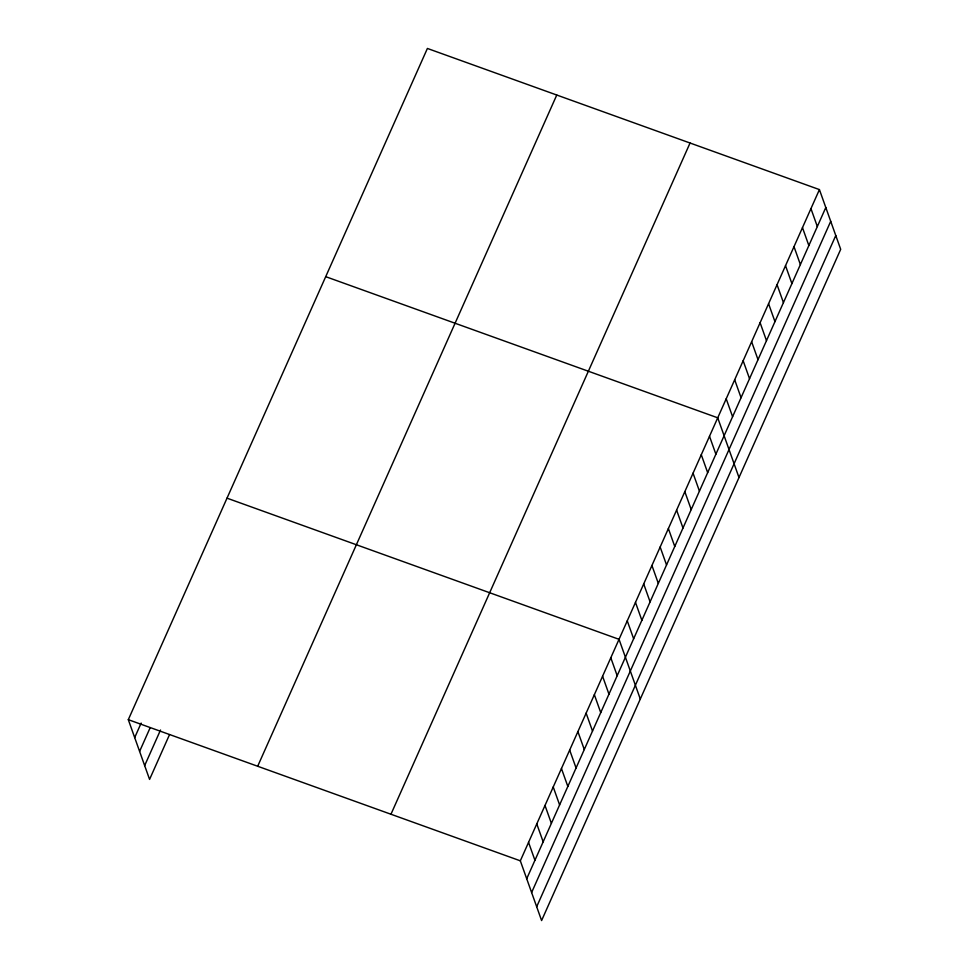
<?xml version="1.0" encoding="UTF-8"?>
<svg xmlns="http://www.w3.org/2000/svg" width="969" height="969" viewBox="0 0 969 969"><rect width="100%" height="100%" fill="white"/><g stroke="black" fill="none" stroke-linecap="round" stroke-linejoin="round"><path stroke-width="1.45" d="M169.551 734.575L149.577 779.403L128.308 719.676L427.402 48.45L819.423 189.597L840.692 249.324L541.598 920.55L520.329 860.823L819.423 189.597M134.691 737.591L141.147 723.092M139.609 751.387L150.183 727.658M144.66 765.607L160.527 730.008M257.681 766.249L556.763 95.035M390.967 814.239L690.049 143.024M526.712 878.738L825.806 207.511M531.618 892.534L830.712 221.32M536.681 906.754L835.775 235.528M325.705 276.662L717.726 417.809L738.996 477.547M227.012 498.163L619.034 639.322L640.303 699.049M128.308 719.676L520.329 860.823M810.944 208.614L817.327 226.54M802.477 227.63L808.849 245.557M793.999 246.647L800.382 264.573M785.52 265.676L791.903 283.59M777.053 284.692L783.436 302.607M768.574 303.709L774.958 321.623M760.108 322.725L766.479 340.64M751.629 341.742L758.012 359.656M743.15 360.759L749.534 378.673M734.684 379.775L741.055 397.702M726.205 398.792L732.588 416.718M709.502 436.268L715.885 454.195M701.277 454.727L707.661 472.654M693.053 473.187L699.436 491.113M684.829 491.646L691.212 509.561M676.604 510.106L682.988 528.02M668.38 528.565L674.763 546.48M660.155 547.025L666.539 564.939M651.931 565.484L658.314 583.399M643.707 583.944L650.09 601.858M635.482 602.403L641.866 620.317M627.258 620.863L633.641 638.777M610.809 657.769L617.18 675.696M602.585 676.229L608.956 694.155M594.36 694.688L600.732 712.615M586.136 713.148L592.507 731.074M577.899 731.607L584.283 749.534M569.675 750.067L576.058 767.981M561.451 768.526L567.834 786.44M553.226 786.985L559.61 804.9M545.002 805.445L551.385 823.359M536.778 823.904L543.161 841.819M528.553 842.364L534.936 860.278"/></g></svg>
